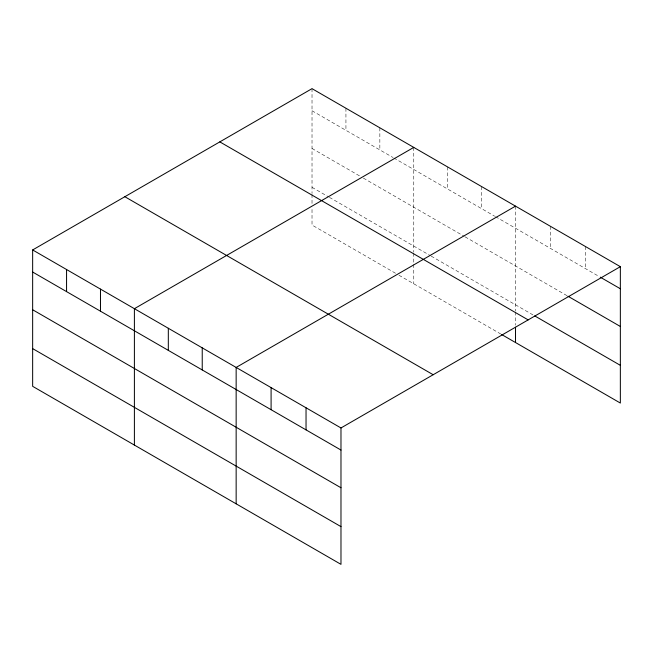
<?xml version="1.0" encoding="UTF-8"?>
<svg xmlns="http://www.w3.org/2000/svg" width="653" height="653" viewBox="0 0 653 653"><rect width="100%" height="100%" fill="white"/><g stroke="black" fill="none" stroke-linecap="round" stroke-linejoin="round"><path stroke-width="0.49" stroke-dasharray="3.27 2.45" d="M312.02 110.741L392.894 157.438M393.767 157.944L494.648 216.184M495.513 216.682L599.381 276.652M312.02 148.46L359.852 176.073M363.329 178.089L464.21 236.329M465.075 236.827L567.057 295.711M312.02 187.321L328.541 196.863M329.414 197.361L430.294 255.609M431.16 256.107L532.987 314.901M395.506 273.24L312.02 225.04L312.02 207.711M398.983 275.248L500.737 333.993M585.406 246.491L585.406 268.579M550.463 226.313L550.463 248.409M515.519 206.144L515.519 310.926M515.519 311.946L515.519 325.202M481.604 186.562L481.604 208.65M447.689 166.98L447.689 189.068M413.765 147.398L413.765 252.18M413.765 253.201L413.765 263.396M413.765 264.416L413.765 283.786M379.85 127.817L379.85 149.904M345.935 108.235L345.935 130.322M312.02 88.653L312.02 193.443M312.02 194.455L312.02 203.63"/><path stroke-width="0.98" d="M340.98 487.767L340.98 427.96L32.65 249.944L32.65 386.331L340.98 564.347L340.98 487.767L32.65 309.759M501.602 334.499L620.35 403.056L620.35 266.669L312.02 88.653L32.65 249.944M413.765 147.398L134.396 308.689L134.396 445.077M515.519 206.144L236.149 367.435L236.149 503.822M340.98 427.96L620.35 266.669M600.254 277.158L620.35 288.757M567.93 296.209L620.35 326.476M534.734 315.905L620.35 365.337M219.824 141.881L528.155 319.897M124.845 196.716L433.176 374.732M32.65 272.04L340.98 450.048M32.65 348.612L340.98 526.628M515.519 327.235L515.519 342.531M306.037 407.782L306.037 429.878M271.093 387.613L271.093 409.7M202.234 347.853L202.234 369.941M168.319 328.271L168.319 350.359M100.48 289.108L100.48 311.203M66.565 269.526L66.565 291.622"/></g></svg>
